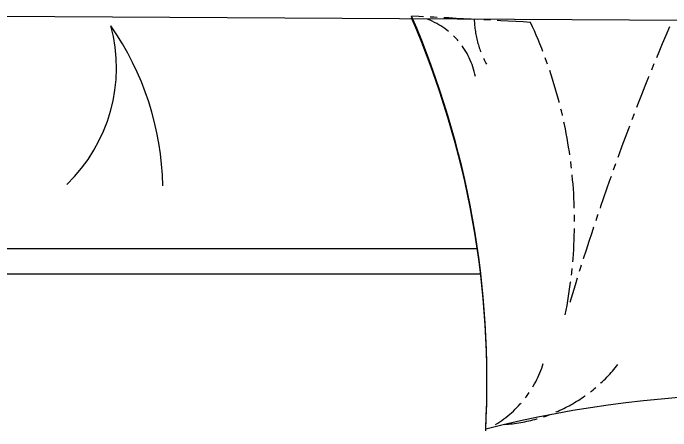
# Model space of a CAD drawing. Header units: millimetres. Extents: x 30176 to 68715, y 55479 to 72995.
# Drawn here: x 41155 to 41779, y 56994 to 57391 of the extents above; entities that cross this region are included whole.
import ezdxf

# ---------------------------------------------------------------- set-up
doc = ezdxf.new("R2010")
doc.units = ezdxf.units.MM
doc.linetypes.add('CENTER', pattern=[50.8, 31.75, -6.35, 6.35, -6.35])

# ---------------------------------------------------------------- blocks, each defined once
blk = doc.blocks.new('A$C09640132')
for p, q in [((1880, 488), (24, 498.5)), ((24, 275), (1064.58, 275)), ((24, 251), (1067.73, 251))]:
    blk.add_line(p, q)
at = {"linetype": 'CENTER'}
for centre, radius, start, end in [((-1064.07, -39453.06), 40002.2, 86.877363, 87.039417), ((991.12, 424.73), 72.81, 10.83062, 68.82372), ((1157.57, 495.96), 96.13, 181.99047, 209.53486), ((706.85, 300.62), 449.82, 348.67098, 24.86177), ((3524.68, -484.68), 2475.98, 156.93246, 163.37528), ((1028.08, 196.62), 103.59, 301.24668, 342.80227), ((1080.16, 257.42), 149.68, 273.74293, 321.78874)]:
    blk.add_arc(centre, radius, start, end, dxfattribs=at)
for centre, radius, start, end in [((202.63, 149.87), 870.99, 356.96439, 23.39728), ((202.63, 148.12), 870.99, 356.96439, 23.39728), ((567.88, 446.78), 154.18, 314.05841, 14.93251), ((489.52, 328.94), 276.6, 1.19699, 34.72732), ((1339.67, -959.06), 1095.87, 75.88879, 104.11121)]:
    blk.add_arc(centre, radius, start, end)

msp = doc.modelspace()

# ---------------------------------------------------------------- block references
msp.add_blockref('A$C09640132', (40530.83, 56892.04))

doc.saveas('drawing.dxf')
